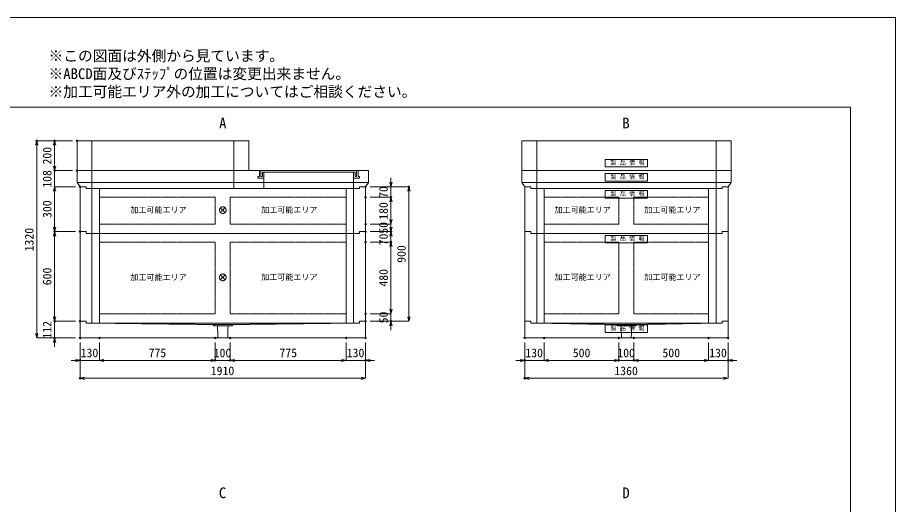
# Model space of a CAD drawing. Units: millimetres, scale not verified. Extents: x -4455 to 4455, y -3150 to 3150.
# Drawn here: x -1418 to 4455, y -109 to 3150 of the extents above; entities that cross this region are included whole.
import ezdxf
from ezdxf.enums import TextEntityAlignment as Align

# ---------------------------------------------------------------- set-up
doc = ezdxf.new("R2010")
doc.units = ezdxf.units.MM
doc.header["$LTSCALE"] = 20
doc.header["$PDMODE"] = 32
doc.header["$PDSIZE"] = 10
doc.linetypes.add('LONG_DASHED1', pattern=[7, 6, -1])
doc.linetypes.add('LONG_DOUBLE_CHAIN', pattern=[21.8, 18, -1, 0.6, -0.6, 0.6, -1])
for name, color, linetype, lineweight in [('0-0_D-TTL', 7, 'Continuous', 9), ('0-1_Defpoints', 7, 'Continuous', 9), ('0-3_D-TTL-TXT', 7, 'Continuous', 9), ('0-4_D-STR-TXT', 7, 'Continuous', 9), ('0-6_D-STR', 7, 'Continuous', 9), ('0-7_D-STR-STR4', 134, 'LONG_DASHED1', 9), ('0-8_D-STR-STR1', 7, 'LONG_DASHED1', 9), ('0-9_D-STR-DIM', 3, 'Continuous', 9), ('0-A_0', 7, 'Continuous', 9), ('0-B_D-STR-STR5', 1, 'LONG_DOUBLE_CHAIN', 9)]:
    doc.layers.add(name, color=color, linetype=linetype, lineweight=lineweight)
doc.styles.add('ＭＳ ゴシック', font='')
doc.styles.get('ＭＳ ゴシック').set_extended_font_data('MS Gothic')

# ---------------------------------------------------------------- blocks, each defined once
blk = doc.blocks.new('A$C4DE05FD1')
at = {"layer": '0-0_D-TTL', "color": 134}
for p, q in [((4000, 76000), (114800, 76000)), ((114800, 76000), (114800, 4000))]:
    blk.add_line(p, q, dxfattribs=at)
at = {"layer": '0-1_Defpoints', "color": 134}
for p, q in [((0, 84000), (118800, 84000)), ((118800, 84000), (118800, 0))]:
    blk.add_line(p, q, dxfattribs=at)
at = {"layer": '0-3_D-TTL-TXT', "style": 'ＭＳ ゴシック'}
for s, p in [('※この図面は外側から見ています。', (43260.9, 79815.7)), ('※ABCD面及びｽﾃｯﾌﾟの位置は変更出来ません。', (43260.9, 78215.7)), ('※加工可能エリア外の加工についてはご相談ください。', (43260.9, 76615.7))]:
    blk.add_text(s, height=962.2, dxfattribs=at).set_placement(p, align=Align.BOTTOM_LEFT)
blk = doc.blocks.new('A$C31CA379A')
at = {"layer": '0-4_D-STR-TXT', "style": 'ＭＳ ゴシック'}
for s, p in [('A', (-325.9, -2190.5)), ('B', (35638.6, -2190.5)), ('C', (-351.4, -35190.5)), ('D', (35638.6, -35190.5))]:
    blk.add_text(s, height=962.2, dxfattribs=at).set_placement(p, align=Align.BOTTOM_LEFT)
blk = doc.blocks.new('A$C1CAF45D9')
at = {"layer": '0-6_D-STR', "linetype": 'LONG_DASHED1'}
for p, q in [((-1500, 0), (-1500, 2400)), ((17500, 0), (17500, 2400)), ((-17500, 0), (-17500, 2200)), ((-5500, 0), (-5500, 2200))]:
    blk.add_line(p, q, dxfattribs=at)
at = {"layer": '0-6_D-STR'}
for p, q in [((19500, 820), (-19500, 820)), ((-19100, 240), (-18300, 240)), ((-18300, 0), (-18300, 240)), ((19100, 240), (18300, 240))]:
    blk.add_line(p, q, dxfattribs=at)
for points in [[(-19500, 2400), (19500, 2400), (19500, 820), (19100, 240)], [(-19500, 2400), (-19500, 820), (-19100, 240)], [(-18300, 0), (18300, 0), (18300, 240)]]:
    blk.add_lwpolyline(points, dxfattribs=at)
at = {"layer": '0-7_D-STR-STR4'}
for points in [[(-18100, 2400), (-18100, 1600), (-18300, 1600), (-18300, 1400), (-17500, 1400)], [(-17500, 2200), (-17700, 2200), (-17700, 1600), (-17900, 1600), (-17900, 2400)], [(-17500, 2200), (-5500, 2200), (-5300, 2200), (-5300, 1600), (-5100, 1600), (-5100, 2400)], [(-4900, 2400), (-4900, 1600), (-4700, 1600), (-4700, 1400), (-5500, 1400)]]:
    blk.add_lwpolyline(points, dxfattribs=at)
blk = doc.blocks.new('_Open30')
at = {"layer": '0-A_0'}
blk.add_line((0, 0), (-20, 0), dxfattribs=at)
blk.add_lwpolyline([(-20, 5.36), (0, 0), (-20, -5.36)], dxfattribs=at)
blk = doc.blocks.new('A$C3FC15DFF')
at = {"layer": '0-8_D-STR-STR1', "linetype": 'Continuous'}
blk.add_lwpolyline([(-2820, 0), (2820, 0), (2820, -1000), (-2820, -1000)], close=True, dxfattribs=at)
at = {"layer": '0-8_D-STR-STR1', "style": 'ＭＳ ゴシック'}
blk.add_text('製 品 情 報', height=577.3, dxfattribs=at).set_placement((-2149.6, -882.5), align=Align.BOTTOM_LEFT)
blk = doc.blocks.new('A$C2CAB0034')
at = {"layer": '0-6_D-STR', "linetype": 'LONG_DASHED1'}
for p, q in [((-12000, 0), (-12000, 2400)), ((12000, 0), (12000, 2400))]:
    blk.add_line(p, q, dxfattribs=at)
at = {"layer": '0-6_D-STR'}
for p, q in [((14000, 820), (-14000, 820)), ((-13600, 240), (-12800, 240)), ((-12800, 0), (-12800, 240)), ((13600, 240), (12800, 240))]:
    blk.add_line(p, q, dxfattribs=at)
for points in [[(-14000, 2400), (14000, 2400), (14000, 820), (13600, 240)], [(-14000, 2400), (-14000, 820), (-13600, 240)], [(-12800, 0), (12800, 0), (12800, 240)]]:
    blk.add_lwpolyline(points, dxfattribs=at)
at = {"layer": '0-8_D-STR-STR1'}
blk.add_blockref('A$C3FC15DFF', (0, 2000), dxfattribs=at)
blk = doc.blocks.new('A$C76595178')
at = {"layer": '0-6_D-STR'}
blk.add_line((-14000, 4000), (-14000, 0), dxfattribs=at)
at = {"layer": '0-6_D-STR', "linetype": 'LONG_DASHED1'}
for p, q in [((-12000, 0), (-12000, 4000)), ((12000, 0), (12000, 4000))]:
    blk.add_line(p, q, dxfattribs=at)
at = {"layer": '0-6_D-STR'}
blk.add_lwpolyline([(-14000, 4000), (14000, 4000), (14000, 0), (-14000, 0)], dxfattribs=at)
at = {"layer": '0-8_D-STR-STR1'}
blk.add_blockref('A$C3FC15DFF', (0, 1500), dxfattribs=at)
blk = doc.blocks.new('A$C786A4183')
at = {"layer": '0-6_D-STR'}
blk.add_line((-11500, 4000), (-11500, 0), dxfattribs=at)
at = {"layer": '0-6_D-STR', "linetype": 'LONG_DASHED1'}
for p, q in [((-9500, 0), (-9500, 4000)), ((9500, 0), (9500, 4000))]:
    blk.add_line(p, q, dxfattribs=at)
at = {"layer": '0-6_D-STR'}
blk.add_lwpolyline([(-11500, 4000), (11500, 4000), (11500, 0), (-11500, 0)], dxfattribs=at)
blk = doc.blocks.new('A$C0EB83927')
at = {"layer": '0-6_D-STR'}
for p, q in [((-19100, 240), (-19100, -2000)), ((-19100, 240), (-18300, 240)), ((-18300, 0), (-18300, 240)), ((18300, 0), (-18300, 0)), ((19100, 240), (18300, 240)), ((18300, 0), (18300, 240)), ((19100, 240), (19100, -2000)), ((19100, -2000), (-19100, -2000))]:
    blk.add_line(p, q, dxfattribs=at)
at = {"layer": '0-6_D-STR', "linetype": 'LONG_DASHED1'}
for p, q in [((-17680, 0), (-1400, -200)), ((17680, 0), (1400, -200)), ((-1200, -380), (-1400, -200)), ((-1400, -200), (1400, -200)), ((-1200, -380), (1200, -380)), ((-653.3, -2000), (-705, -380)), ((653.3, -2000), (705, -380)), ((1200, -380), (1400, -200))]:
    blk.add_line(p, q, dxfattribs=at)
blk = doc.blocks.new('A$C35A123D8')
at = {"layer": '0-6_D-STR'}
for p, q in [((-13600, 240), (-13600, -2000)), ((-13600, 240), (-12800, 240)), ((-12800, 0), (-12800, 240)), ((-12800, 0), (12800, 0)), ((13600, 240), (12800, 240)), ((12800, 0), (12800, 240)), ((13600, 240), (13600, -2000)), ((-13600, -2000), (13600, -2000))]:
    blk.add_line(p, q, dxfattribs=at)
at = {"layer": '0-6_D-STR', "linetype": 'LONG_DASHED1'}
for p, q in [((-12180, 0), (-1400, -200)), ((12180, 0), (1400, -200)), ((-1200, -380), (-1400, -200)), ((1400, -200), (-1400, -200)), ((1200, -380), (-1200, -380)), ((-653.3, -2000), (-705, -380)), ((653.3, -2000), (705, -380)), ((1200, -380), (1400, -200))]:
    blk.add_line(p, q, dxfattribs=at)
at = {"layer": '0-8_D-STR-STR1'}
blk.add_blockref('A$C3FC15DFF', (0, -260), dxfattribs=at)
blk = doc.blocks.new('A$C61C9604E')
at = {"layer": '0-6_D-STR'}
for p, q in [((-13600, -5760), (-13600, 240)), ((-13600, 240), (-12800, 240)), ((-12800, 0), (-12800, 240)), ((-12800, 0), (12800, 0)), ((13600, 240), (12800, 240)), ((12800, 0), (12800, 240)), ((13600, -5760), (13600, 240)), ((-13600, -5760), (-12800, -5760)), ((-12800, -6000), (-12800, -5760)), ((13600, -5760), (12800, -5760)), ((12800, -6000), (12800, -5760)), ((-12800, -6000), (12800, -6000))]:
    blk.add_line(p, q, dxfattribs=at)
at = {"layer": '0-6_D-STR', "linetype": 'LONG_DASHED1'}
for p, q in [((-12000, -6000), (-12000, 0)), ((-11000, -6000), (-11000, 0)), ((11000, -6000), (11000, 0)), ((12000, -6000), (12000, 0))]:
    blk.add_line(p, q, dxfattribs=at)
at = {"layer": '0-B_D-STR-STR5'}
for p, q in [((-11000, -1160), (-11000, -4760)), ((-1000, -1160), (-11000, -1160)), ((-1000, -1160), (-1000, -4760)), ((1000, -1160), (11000, -1160)), ((1000, -1160), (1000, -4760)), ((11000, -1160), (11000, -4760)), ((-1000, -4760), (-11000, -4760)), ((1000, -4760), (11000, -4760))]:
    blk.add_line(p, q, dxfattribs=at)
at = {"layer": '0-8_D-STR-STR1'}
blk.add_blockref('A$C3FC15DFF', (0, -260), dxfattribs=at)
blk = doc.blocks.new('A$C07d230d8')
at = {"layer": '0-6_D-STR'}
for p, q in [((-13600, -11760), (-13600, 240)), ((-13600, 240), (-12800, 240)), ((-12800, 0), (-12800, 240)), ((-12800, 0), (12800, 0)), ((13600, 240), (12800, 240)), ((12800, 0), (12800, 240)), ((13600, -11760), (13600, 240)), ((-13600, -11760), (-12800, -11760)), ((-12800, -12000), (-12800, -11760)), ((-12800, -12000), (12800, -12000)), ((13600, -11760), (12800, -11760)), ((12800, -12000), (12800, -11760))]:
    blk.add_line(p, q, dxfattribs=at)
at = {"layer": '0-6_D-STR', "linetype": 'LONG_DASHED1'}
for p, q in [((-12000, -12000), (-12000, 0)), ((-11000, -12000), (-11000, 0)), ((11000, -12000), (11000, 0)), ((12000, -12000), (12000, 0))]:
    blk.add_line(p, q, dxfattribs=at)
at = {"layer": '0-B_D-STR-STR5'}
for p, q in [((-11000, -1160), (-11000, -10760)), ((-1000, -1160), (-11000, -1160)), ((-1000, -1160), (-1000, -10760)), ((1000, -1160), (11000, -1160)), ((1000, -1160), (1000, -10760)), ((11000, -1160), (11000, -10760)), ((-1000, -10760), (-11000, -10760)), ((1000, -10760), (11000, -10760))]:
    blk.add_line(p, q, dxfattribs=at)
at = {"layer": '0-8_D-STR-STR1'}
blk.add_blockref('A$C3FC15DFF', (0, -260), dxfattribs=at)
blk = doc.blocks.new('A$C1C640AAB')
at = {"layer": '0-B_D-STR-STR5'}
for p, q in [((-318.2, -318.2), (318.2, 318.2)), ((-318.2, 318.2), (318.2, -318.2))]:
    blk.add_line(p, q, dxfattribs=at)
blk.add_circle((0, 0), 450, dxfattribs=at)
blk = doc.blocks.new('A$C25BF593D')
at = {"layer": '0-6_D-STR'}
for p, q in [((-19100, -5760), (-19100, 240)), ((-19100, 240), (-18300, 240)), ((-18300, 0), (-18300, 240)), ((-18300, 0), (18300, 0)), ((19100, 240), (18300, 240)), ((18300, 0), (18300, 240)), ((19100, -5760), (19100, 240)), ((-19100, -5760), (-18300, -5760)), ((-18300, -6000), (-18300, -5760)), ((19100, -5760), (18300, -5760)), ((18300, -6000), (18300, -5760)), ((-18300, -6000), (18300, -6000))]:
    blk.add_line(p, q, dxfattribs=at)
at = {"layer": '0-6_D-STR', "linetype": 'LONG_DASHED1'}
for p, q in [((-17500, -6000), (-17500, 0)), ((-16500, -6000), (-16500, 0)), ((16500, -6000), (16500, 0)), ((17500, -6000), (17500, 0))]:
    blk.add_line(p, q, dxfattribs=at)
at = {"layer": '0-B_D-STR-STR5'}
for p, q in [((-16500, -1160), (-16500, -4760)), ((-1000, -1160), (-16500, -1160)), ((-1000, -1160), (-1000, -4760)), ((1000, -1160), (16500, -1160)), ((1000, -1160), (1000, -4760)), ((16500, -1160), (16500, -4760)), ((-1000, -4760), (-16500, -4760)), ((1000, -4760), (16500, -4760))]:
    blk.add_line(p, q, dxfattribs=at)
blk = doc.blocks.new('A$C958c085e')
at = {"layer": '0-6_D-STR'}
blk.add_blockref('A$C25BF593D', (0, 0), dxfattribs=at)
at = {"layer": '0-B_D-STR-STR5'}
blk.add_blockref('A$C1C640AAB', (0, -2880), dxfattribs=at)
blk = doc.blocks.new('A$Cdb0822c0')
at = {"layer": '0-6_D-STR'}
for p, q in [((-19100, -11760), (-19100, 240)), ((-19100, 240), (-18300, 240)), ((-18300, 0), (-18300, 240)), ((-18300, 0), (18300, 0)), ((19100, 240), (18300, 240)), ((18300, 0), (18300, 240)), ((19100, -11760), (19100, 240)), ((-19100, -11760), (-18300, -11760)), ((-18300, -12000), (-18300, -11760)), ((-18300, -12000), (18300, -12000)), ((19100, -11760), (18300, -11760)), ((18300, -12000), (18300, -11760))]:
    blk.add_line(p, q, dxfattribs=at)
at = {"layer": '0-6_D-STR', "linetype": 'LONG_DASHED1'}
for p, q in [((-17500, -12000), (-17500, 0)), ((-16500, -12000), (-16500, 0)), ((16500, -12000), (16500, 0)), ((17500, -12000), (17500, 0))]:
    blk.add_line(p, q, dxfattribs=at)
at = {"layer": '0-B_D-STR-STR5'}
for p, q in [((-16500, -1160), (-16500, -10760)), ((-1000, -1160), (-16500, -1160)), ((-1000, -1160), (-1000, -10760)), ((1000, -1160), (16500, -1160)), ((1000, -1160), (1000, -10760)), ((16500, -1160), (16500, -10760)), ((-1000, -10760), (-16500, -10760)), ((1000, -10760), (16500, -10760))]:
    blk.add_line(p, q, dxfattribs=at)
blk = doc.blocks.new('A$Ca1be79d4')
at = {"layer": '0-6_D-STR'}
blk.add_blockref('A$Cdb0822c0', (0, 0), dxfattribs=at)
at = {"layer": '0-B_D-STR-STR5'}
blk.add_blockref('A$C1C640AAB', (0, -5880), dxfattribs=at)

msp = doc.modelspace()

# ---------------------------------------------------------------- linework, layer by layer
at = {"layer": '0-1_Defpoints'}
for p in [(-1290, 2325), (-1170, 2325), (-1020, 2325), (-1170, 2125), (-1020, 2125), (-1000, 2017), (-1000, 2017), (910, 2017), (910, 2017), (1200, 2017), (910, 1947), (1080, 1947), (910, 1767), (-1170, 1717), (-1000, 1717), (-1000, 1717), (910, 1717), (910, 1717), (1080, 1717), (910, 1647), (1080, 1647), (1080, 1647), (-1170, 1117), (-1000, 1117), (-1000, 1117), (910, 1167), (910, 1117), (910, 1117), (1080, 1117), (-1170, 1005), (-1000, 1005), (-1000, 1005), (-1000, 1005), (-1000, 1005), (-870, 1005), (-95, 1005), (5, 1005), (780, 1005), (910, 1005), (1975, 1005), (1975, 1005), (2105, 1005), (2605, 1005), (2705, 1005), (3205, 1005), (3335, 1005), (-1000, 855), (-95, 855), (5, 855), (910, 855), (1975, 855), (2605, 855), (2705, 855), (3335, 855), (-1000, 735), (1975, 735)]:
    msp.add_point(p, dxfattribs=at)
at = {"layer": '0-9_D-STR-DIM'}
for p, q in [((-1050, 2325), (-1290, 2325)), ((-1290, 1035), (-1290, 2295)), ((-1050, 2325), (-1170, 2325)), ((-1170, 2155), (-1170, 2295)), ((-1170, 2155), (-1170, 2185)), ((-1050, 2125), (-1170, 2125)), ((-1170, 2017), (-1170, 2125)), ((-1050, 2125), (-1170, 2125)), ((1080, 2047), (1080, 2077)), ((-1030, 2017), (-1170, 2017)), ((-1030, 2017), (-1170, 2017)), ((940, 2017), (1200, 2017)), ((940, 2017), (1080, 2017)), ((1080, 2017), (1080, 1947)), ((-1170, 1987), (-1170, 1957)), ((-1170, 1987), (-1170, 1747)), ((940, 1947), (1080, 1947)), ((940, 1947), (1080, 1947)), ((1200, 1147), (1200, 1987)), ((1080, 1797), (1080, 1917)), ((1080, 1917), (1080, 1887)), ((1080, 1797), (1080, 1827)), ((940, 1767), (1080, 1767)), ((940, 1767), (1080, 1767)), ((1080, 1747), (1080, 1777)), ((1080, 1767), (1080, 1717)), ((-1030, 1717), (-1170, 1717)), ((-1030, 1717), (-1170, 1717)), ((940, 1717), (1080, 1717)), ((940, 1717), (1080, 1717)), ((1080, 1717), (1080, 1647)), ((-1170, 1687), (-1170, 1147)), ((940, 1647), (1080, 1647)), ((940, 1647), (1080, 1647)), ((1080, 1687), (1080, 1657)), ((1080, 1197), (1080, 1617)), ((1080, 1617), (1080, 1587)), ((-1170, 1147), (-1170, 1177)), ((1080, 1197), (1080, 1227)), ((-1030, 1117), (-1170, 1117)), ((-1170, 1117), (-1170, 1005)), ((-1030, 1117), (-1170, 1117)), ((940, 1167), (1080, 1167)), ((940, 1167), (1080, 1167)), ((940, 1117), (1200, 1117)), ((940, 1117), (1080, 1117)), ((1080, 1167), (1080, 1117)), ((1080, 1087), (1080, 1057)), ((-1030, 1005), (-1290, 1005)), ((-1030, 1005), (-1170, 1005)), ((-1170, 975), (-1170, 945)), ((-1000, 975), (-1000, 735)), ((-1000, 975), (-1000, 855)), ((-870, 975), (-870, 855)), ((-870, 975), (-870, 855)), ((-95, 975), (-95, 855)), ((-95, 975), (-95, 855)), ((5, 975), (5, 855)), ((5, 975), (5, 855)), ((780, 975), (780, 855)), ((780, 975), (780, 855)), ((910, 975), (910, 855)), ((910, 975), (910, 735)), ((1975, 975), (1975, 735)), ((1975, 975), (1975, 855)), ((2105, 975), (2105, 855)), ((2105, 975), (2105, 855)), ((2605, 975), (2605, 855)), ((2605, 975), (2605, 855)), ((2705, 975), (2705, 855)), ((2705, 975), (2705, 855)), ((3205, 975), (3205, 855)), ((3205, 975), (3205, 855)), ((3335, 975), (3335, 855)), ((3335, 975), (3335, 735)), ((-1030, 855), (-1060, 855)), ((-870, 855), (-1000, 855)), ((-840, 855), (-125, 855)), ((-840, 855), (-810, 855)), ((-125, 855), (-155, 855)), ((-95, 855), (5, 855)), ((750, 855), (35, 855)), ((35, 855), (65, 855)), ((750, 855), (720, 855)), ((780, 855), (910, 855)), ((940, 855), (970, 855)), ((1945, 855), (1915, 855)), ((2105, 855), (1975, 855)), ((2135, 855), (2575, 855)), ((2135, 855), (2165, 855)), ((2575, 855), (2545, 855)), ((2605, 855), (2705, 855)), ((3175, 855), (2735, 855)), ((2735, 855), (2765, 855)), ((3175, 855), (3145, 855)), ((3205, 855), (3335, 855)), ((3365, 855), (3395, 855)), ((880, 735), (-970, 735)), ((3305, 735), (2005, 735))]:
    msp.add_line(p, q, dxfattribs=at)

# ---------------------------------------------------------------- block references
at = {"layer": '0-0_D-TTL', "xscale": 0.075, "yscale": 0.075}
msp.add_blockref('A$C4DE05FD1', (-4455, -3150), dxfattribs=at)
at = {"layer": '0-4_D-STR-TXT', "xscale": 0.075, "yscale": 0.075}
msp.add_blockref('A$C31CA379A', (-45, 2550), dxfattribs=at)
at = {"layer": '0-6_D-STR', "yscale": 0.05}
for name, p, xscale in [('A$C786A4183', (-445, 2125), 0.05), ('A$C76595178', (2655, 2125), 0.05), ('A$C1CAF45D9', (-45, 2005), -0.05), ('A$C2CAB0034', (2655, 2005), 0.05), ('A$C958c085e', (-45, 2005), 0.05), ('A$C61C9604E', (2655, 2005), 0.05), ('A$Ca1be79d4', (-45, 1705), 0.05), ('A$C07d230d8', (2655, 1705), 0.05), ('A$C0EB83927', (-45, 1105), -0.05), ('A$C35A123D8', (2655, 1105), 0.05)]:
    msp.add_blockref(name, p, dxfattribs=dict(at, xscale=xscale))
at = {"layer": '0-9_D-STR-DIM', "xscale": 1.5, "yscale": 1.5}
for p, rotation in [((-1290, 2325), 90), ((-1170, 2325), 90), ((-1170, 2125), 270), ((-1170, 2125), 270), ((-1170, 2017), 90), ((-1170, 2017), 90), ((1080, 2017), 270), ((1200, 2017), 90), ((1080, 1947), 90), ((1080, 1947), 90), ((1080, 1767), 270), ((1080, 1767), 270), ((-1170, 1717), 270), ((-1170, 1717), 90), ((1080, 1717), 270), ((1080, 1717), 90), ((1080, 1647), 90), ((1080, 1647), 90), ((1080, 1167), 270), ((1080, 1167), 270), ((-1170, 1117), 270), ((-1170, 1117), 270), ((1080, 1117), 90), ((1200, 1117), 270), ((-1290, 1005), 270), ((-1170, 1005), 90), ((-870, 855), 180), ((-870, 855), 180), ((5, 855), 180), ((5, 855), 180), ((910, 855), 180), ((2105, 855), 180), ((2105, 855), 180), ((2705, 855), 180), ((2705, 855), 180), ((3335, 855), 180), ((-1000, 735), 180), ((1975, 735), 180)]:
    msp.add_blockref('_Open30', p, dxfattribs=dict(at, rotation=rotation))
for p in [(-1000, 855), (-95, 855), (-95, 855), (780, 855), (780, 855), (1975, 855), (2605, 855), (2605, 855), (3205, 855), (3205, 855), (910, 735), (3335, 735)]:
    msp.add_blockref('_Open30', p, dxfattribs=at)

# ---------------------------------------------------------------- texts
at = {"layer": '0-9_D-STR-DIM', "style": 'ＭＳ ゴシック'}
for s, p in [('200', (-1173.9, 2166.2)), ('108', (-1173.9, 2010.67)), ('70', (1076.1, 1942.1)), ('300', (-1173.9, 1808.35)), ('180', (1076.1, 1796.22)), ('50', (1076.1, 1702.85)), ('1320', (-1293.9, 1584.72)), ('70', (1076.1, 1625.18)), ('900', (1196.1, 1508.05)), ('600', (-1173.9, 1357.9)), ('480', (1076.1, 1348.8)), ('50', (1076.1, 1102.85)), ('112', (-1173.9, 1000.85))]:
    msp.add_text(s, height=57.77, rotation=90, dxfattribs=at).set_placement(p, align=Align.BOTTOM_LEFT)
for s, p in [('130', (-995.78, 858.9)), ('775', (-541.12, 858.9)), ('100', (-105.78, 858.9)), ('775', (333.88, 858.9)), ('130', (784.22, 858.9)), ('130', (1979.22, 858.9)), ('500', (2296.35, 858.9)), ('100', (2594.22, 858.9)), ('500', (2896.35, 858.9)), ('130', (3209.22, 858.9)), ('1910', (-125.28, 738.9)), ('1360', (2574.72, 738.9))]:
    msp.add_text(s, height=57.77, dxfattribs=at).set_placement(p, align=Align.BOTTOM_LEFT)
at = {"layer": '0-B_D-STR-STR5', "style": 'ＭＳ ゴシック'}
for p in [(-662.98, 1832.03), (212.02, 1832.03), (2174.52, 1832.03), (2774.52, 1832.03), (-662.98, 1380.03), (212.02, 1382.03), (2174.52, 1382.03), (2774.52, 1382.03)]:
    msp.add_text('加工可能エリア', height=38.42, dxfattribs=at).set_placement(p, align=Align.BOTTOM_LEFT)

doc.saveas('drawing.dxf')
